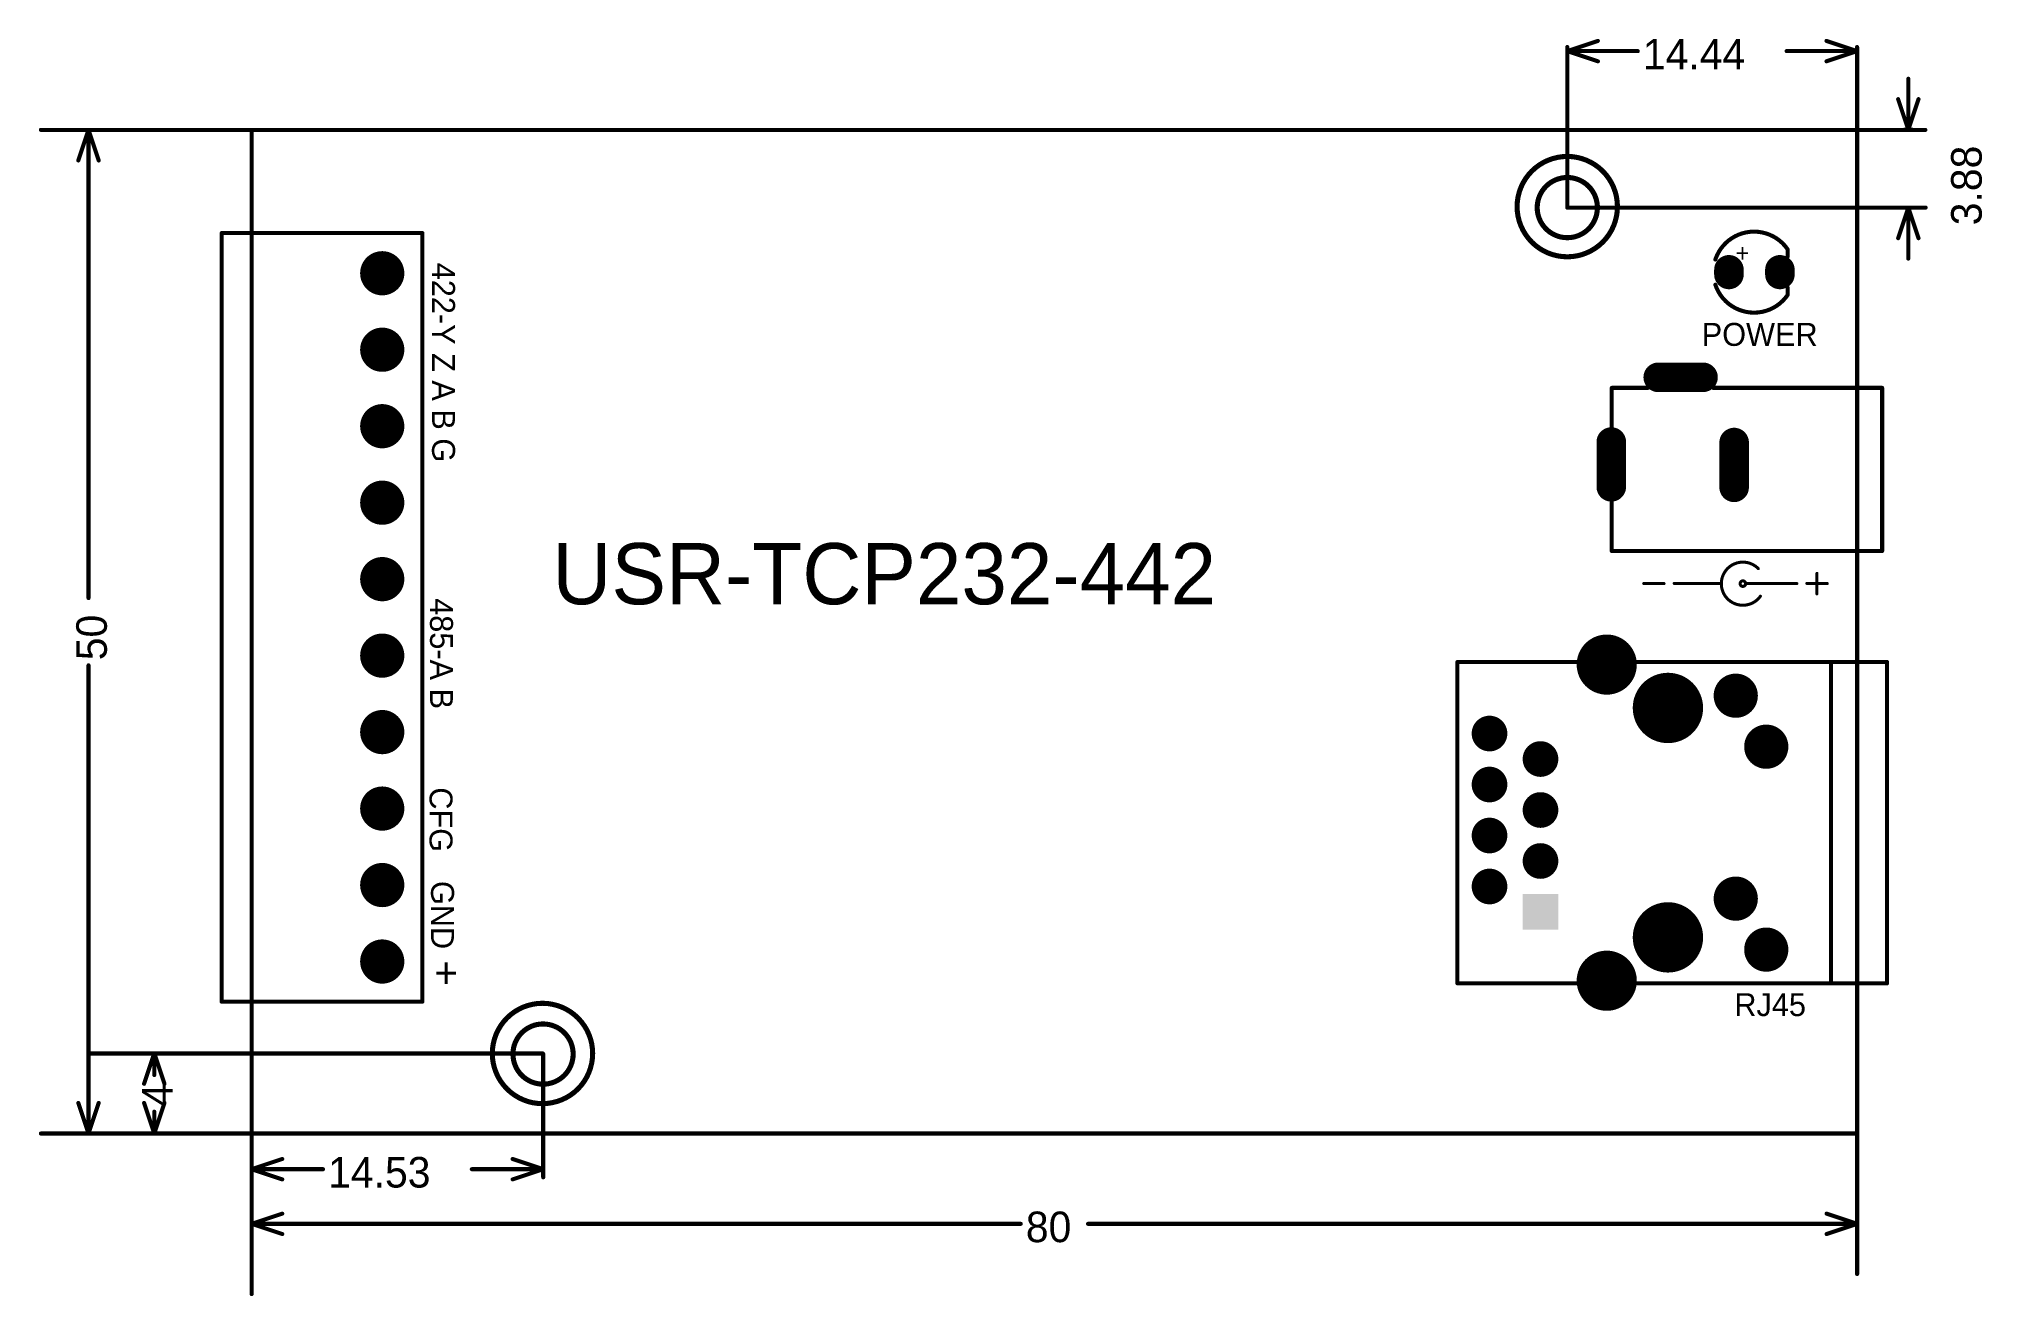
# Model space of a CAD drawing. Extents: x 245.9 to 342.8, y 74.2 to 136.8.
import ezdxf

# ---------------------------------------------------------------- set-up
doc = ezdxf.new("R2010")
doc.units = 0
doc.layers.get('0').update_dxf_attribs({"linetype": 'CONTINUOUS'})
for name, color, linetype in [('BOTTOMSOLDER', 6, 'CONTINUOUS'), ('KEEPOUTLAYER', 6, 'CONTINUOUS'), ('MECHANICAL3', 76, 'CONTINUOUS'), ('MULTILAYER', 9, 'CONTINUOUS'), ('TOPOVERLAY', 2, 'CONTINUOUS'), ('TOPSOLDER', 216, 'CONTINUOUS')]:
    doc.layers.add(name, color=color, linetype=linetype)

# ---------------------------------------------------------------- blocks, each defined once
blk = doc.blocks.new('POWERF_1')
at = {"layer": 'TOPOVERLAY', "const_width": 0.1524}
blk.add_lwpolyline([(0.736587, -0.62739, -2.750016), (0.62931, 0.748279)], format="xyb", dxfattribs=at)
for points in [[(-5.08, 0.00762), (-5.07238, 0)], [(-5.07238, 0), (-4.06654, 0)], [(-3.56108, 0.0127), (-3.54838, 0)], [(-3.54838, 0), (-1.20904, 0)], [(0, 0), (2.5527, 0)], [(3.05054, 0.00762), (4.05892, 0.00762)], [(3.55346, -0.51054), (3.55346, 0.51054)], [(4.05892, 0.00762), (4.06654, 0)]]:
    blk.add_lwpolyline(points, dxfattribs=at)
at = {"layer": 'TOPOVERLAY'}
for points, const_width in [([(-5.1181, 0.00762, 1), (-5.0419, 0.00762, 1)], 0.0762), ([(-5.11048, 0, 1), (-5.03428, 0, 1)], 0.0762), ([(-5.11048, 0, 1), (-5.03428, 0, 1)], 0.0762), ([(-4.10464, 0, 1), (-4.02844, 0, 1)], 0.0762), ([(-3.59918, 0.0127, 1), (-3.52298, 0.0127, 1)], 0.0762), ([(-3.58648, 0, 1), (-3.51028, 0, 1)], 0.0762), ([(-3.58648, 0, 1), (-3.51028, 0, 1)], 0.0762), ([(-1.24714, 0, 1), (-1.17094, 0, 1)], 0.0762), ([(0, 0, 1), (-0.274523, 0, 1)], 0.1524), ([(-0.312623, 0, 1), (-0.236423, 0, 1)], 0.0762), ([(-0.0381, 0, 1), (0.0381, 0, 1)], 0.0762), ([(-0.0381, 0, 1), (0.0381, 0, 1)], 0.0762), ([(0.59121, 0.748279, 1), (0.66741, 0.748279, 1)], 0.0762), ([(2.5146, 0, 1), (2.5908, 0, 1)], 0.0762), ([(3.01244, 0.00762, 1), (3.08864, 0.00762, 1)], 0.0762), ([(3.51536, 0.51054, 1), (3.59156, 0.51054, 1)], 0.0762), ([(4.02082, 0.00762, 1), (4.09702, 0.00762, 1)], 0.0762), ([(4.02082, 0.00762, 1), (4.09702, 0.00762, 1)], 0.0762), ([(4.02844, 0, 1), (4.10464, 0, 1)], 0.0762), ([(0.698487, -0.62739, 1), (0.774687, -0.62739, 1)], 0.0762), ([(3.51536, -0.51054, 1), (3.59156, -0.51054, 1)], 0.0762)]:
    blk.add_lwpolyline(points, format="xyb", close=True, dxfattribs=dict(at, const_width=const_width))
blk = doc.blocks.new('3_81_10_2')
at = {"layer": 'BOTTOMSOLDER'}
for points, const_width in [([(-0.550799, 0, 1), (0.550799, 0, 1)], 1.101598), ([(3.259201, 0, 1), (4.360799, 0, 1)], 1.101598), ([(7.069201, 0, 1), (8.170799, 0, 1)], 1.101598), ([(10.879201, 0, 1), (11.980799, 0, 1)], 1.101598), ([(14.689201, 0, 1), (15.790799, 0, 1)], 1.101601), ([(18.499201, 0, 1), (19.600799, 0, 1)], 1.101598), ([(22.309201, 0, 1), (23.410799, 0, 1)], 1.101598), ([(26.119201, 0, 1), (27.220799, 0, 1)], 1.101598), ([(29.929201, 0, 1), (31.030799, 0, 1)], 1.101598), ([(33.739201, 0, 1), (34.840799, 0, 1)], 1.101601)]:
    blk.add_lwpolyline(points, format="xyb", close=True, dxfattribs=dict(at, const_width=const_width))
at = {"layer": 'MULTILAYER'}
for points, const_width in [([(-0.499999, 0, 1), (0.499999, 0, 1)], 0.999998), ([(3.310001, 0, 1), (4.309999, 0, 1)], 0.999998), ([(7.120001, 0, 1), (8.119999, 0, 1)], 0.999998), ([(10.930001, 0, 1), (11.929999, 0, 1)], 0.999998), ([(14.740001, 0, 1), (15.739999, 0, 1)], 1.000001), ([(18.550001, 0, 1), (19.549999, 0, 1)], 0.999998), ([(22.360001, 0, 1), (23.359999, 0, 1)], 0.999998), ([(26.170001, 0, 1), (27.169999, 0, 1)], 0.999998), ([(29.980001, 0, 1), (30.979999, 0, 1)], 0.999998), ([(33.790001, 0, 1), (34.789999, 0, 1)], 1.000001)]:
    blk.add_lwpolyline(points, format="xyb", close=True, dxfattribs=dict(at, const_width=const_width))
at = {"layer": 'TOPOVERLAY', "const_width": 0.2032}
for points in [[(36.290001, 2.000001), (-2.000001, 2.000001)], [(-1.999996, -8.000009), (-1.999996, 1.999996)], [(36.290001, -7.999999), (36.290001, 2.000001)], [(36.290001, -8.000009), (-2.000001, -8.000009)]]:
    blk.add_lwpolyline(points, dxfattribs=at)
at = {"layer": 'TOPOVERLAY', "const_width": 0.1016}
for points in [[(-2.050801, 2.000001, 1), (-1.949201, 2.000001, 1)], [(-2.050796, 1.999996, 1), (-1.949196, 1.999996, 1)], [(36.239201, 2.000001, 1), (36.340801, 2.000001, 1)], [(36.239201, 2.000001, 1), (36.340801, 2.000001, 1)], [(-2.050801, -8.000009, 1), (-1.949201, -8.000009, 1)], [(-2.050796, -8.000009, 1), (-1.949196, -8.000009, 1)], [(36.239201, -7.999999, 1), (36.340801, -7.999999, 1)], [(36.239201, -8.000009, 1), (36.340801, -8.000009, 1)]]:
    blk.add_lwpolyline(points, format="xyb", close=True, dxfattribs=at)
at = {"layer": 'TOPSOLDER'}
for points, const_width in [([(-0.550799, 0, 1), (0.550799, 0, 1)], 1.101598), ([(3.259201, 0, 1), (4.360799, 0, 1)], 1.101598), ([(7.069201, 0, 1), (8.170799, 0, 1)], 1.101598), ([(10.879201, 0, 1), (11.980799, 0, 1)], 1.101598), ([(14.689201, 0, 1), (15.790799, 0, 1)], 1.101601), ([(18.499201, 0, 1), (19.600799, 0, 1)], 1.101598), ([(22.309201, 0, 1), (23.410799, 0, 1)], 1.101598), ([(26.119201, 0, 1), (27.220799, 0, 1)], 1.101598), ([(29.929201, 0, 1), (31.030799, 0, 1)], 1.101598), ([(33.739201, 0, 1), (34.840799, 0, 1)], 1.101601)]:
    blk.add_lwpolyline(points, format="xyb", close=True, dxfattribs=dict(at, const_width=const_width))
blk = doc.blocks.new('______3')
at = {"layer": 'BOTTOMSOLDER', "const_width": 1.4732}
for points in [[(2.339988, 4.339996), (4.569981, 4.339996)], [(0, 1.114996), (0, -1.114996)], [(6.120994, 1.090028), (6.120994, -1.139965)]]:
    blk.add_lwpolyline(points, dxfattribs=at)
at = {"layer": 'BOTTOMSOLDER', "const_width": 0.7366}
for points in [[(1.971688, 4.339996, 1), (2.708288, 4.339996, 1)], [(4.201681, 4.339996, 1), (4.938281, 4.339996, 1)], [(-0.3683, 1.114996, 1), (0.3683, 1.114996, 1)], [(5.752694, 1.090028, 1), (6.489294, 1.090028, 1)], [(-0.3683, -1.114996, 1), (0.3683, -1.114996, 1)], [(5.752694, -1.139965, 1), (6.489294, -1.139965, 1)]]:
    blk.add_lwpolyline(points, format="xyb", close=True, dxfattribs=at)
at = {"layer": 'MULTILAYER', "const_width": 1.27}
for points in [[(2.339988, 4.339996), (4.569981, 4.339996)], [(0, 1.114996), (0, -1.114996)], [(6.120994, 1.090028), (6.120994, -1.139965)]]:
    blk.add_lwpolyline(points, dxfattribs=at)
at = {"layer": 'MULTILAYER', "const_width": 0.635}
for points in [[(2.022488, 4.339996, 1), (2.657488, 4.339996, 1)], [(4.252481, 4.339996, 1), (4.887481, 4.339996, 1)], [(-0.3175, 1.114996, 1), (0.3175, 1.114996, 1)], [(5.803494, 1.090028, 1), (6.438494, 1.090028, 1)], [(-0.3175, -1.114996, 1), (0.3175, -1.114996, 1)], [(5.803494, -1.139965, 1), (6.438494, -1.139965, 1)]]:
    blk.add_lwpolyline(points, format="xyb", close=True, dxfattribs=at)
at = {"layer": 'TOPOVERLAY', "const_width": 0.2032}
for points in [[(0.024991, 3.815029), (1.8288, 3.815029)], [(0.024994, 1.812392), (0.024994, 3.815029)], [(5.08, 3.815029), (13.495985, 3.815029)], [(13.495985, -4.312996), (13.495985, 3.815029)], [(0.024994, -4.312996), (0.024994, -1.845208)], [(0.024994, -4.312996), (13.495985, -4.312996)]]:
    blk.add_lwpolyline(points, dxfattribs=at)
at = {"layer": 'TOPOVERLAY', "const_width": 0.1016}
for points in [[(-0.025809, 3.815029, 1), (0.075791, 3.815029, 1)], [(-0.025806, 3.815029, 1), (0.075794, 3.815029, 1)], [(1.778, 3.815029, 1), (1.8796, 3.815029, 1)], [(5.0292, 3.815029, 1), (5.1308, 3.815029, 1)], [(13.445185, 3.815029, 1), (13.546785, 3.815029, 1)], [(13.445185, 3.815029, 1), (13.546785, 3.815029, 1)], [(-0.025806, 1.812392, 1), (0.075794, 1.812392, 1)], [(-0.025806, -1.845208, 1), (0.075794, -1.845208, 1)], [(-0.025806, -4.312996, 1), (0.075794, -4.312996, 1)], [(-0.025806, -4.312996, 1), (0.075794, -4.312996, 1)], [(13.445185, -4.312996, 1), (13.546785, -4.312996, 1)], [(13.445185, -4.312996, 1), (13.546785, -4.312996, 1)]]:
    blk.add_lwpolyline(points, format="xyb", close=True, dxfattribs=at)
at = {"layer": 'TOPSOLDER', "const_width": 1.4732}
for points in [[(2.339988, 4.339996), (4.569981, 4.339996)], [(0, 1.114996), (0, -1.114996)], [(6.120994, 1.090028), (6.120994, -1.139965)]]:
    blk.add_lwpolyline(points, dxfattribs=at)
at = {"layer": 'TOPSOLDER', "const_width": 0.7366}
for points in [[(1.971688, 4.339996, 1), (2.708288, 4.339996, 1)], [(4.201681, 4.339996, 1), (4.938281, 4.339996, 1)], [(-0.3683, 1.114996, 1), (0.3683, 1.114996, 1)], [(5.752694, 1.090028, 1), (6.489294, 1.090028, 1)], [(-0.3683, -1.114996, 1), (0.3683, -1.114996, 1)], [(5.752694, -1.139965, 1), (6.489294, -1.139965, 1)]]:
    blk.add_lwpolyline(points, format="xyb", close=True, dxfattribs=at)
blk = doc.blocks.new('LED3_4')
at = {"layer": 'BOTTOMSOLDER', "const_width": 1.4732}
for points in [[(-0.000005, 0.114998), (-0.000005, -0.114998)], [(2.54, 0.114998), (2.54, -0.114998)]]:
    blk.add_lwpolyline(points, dxfattribs=at)
at = {"layer": 'BOTTOMSOLDER', "const_width": 0.7366}
for points in [[(-0.368305, 0.114998, 1), (0.368295, 0.114998, 1)], [(-0.368305, -0.114998, 1), (0.368295, -0.114998, 1)], [(2.1717, 0.114998, 1), (2.9083, 0.114998, 1)], [(2.1717, -0.114998, 1), (2.9083, -0.114998, 1)]]:
    blk.add_lwpolyline(points, format="xyb", close=True, dxfattribs=at)
at = {"layer": 'MULTILAYER', "const_width": 1.27}
for points in [[(-0.000005, 0.114998), (-0.000005, -0.114998)], [(2.54, 0.114998), (2.54, -0.114998)]]:
    blk.add_lwpolyline(points, dxfattribs=at)
at = {"layer": 'MULTILAYER', "const_width": 0.635}
for points in [[(-0.317505, 0.114998, 1), (0.317495, 0.114998, 1)], [(-0.317505, -0.114998, 1), (0.317495, -0.114998, 1)], [(2.2225, 0.114998, 1), (2.8575, 0.114998, 1)], [(2.2225, -0.114998, 1), (2.8575, -0.114998, 1)]]:
    blk.add_lwpolyline(points, format="xyb", close=True, dxfattribs=at)
at = {"layer": 'TOPOVERLAY', "const_width": 0.2032}
for points in [[(-0.677433, 0.628937, -0.618035), (2.920987, 1.14299)], [(2.920987, -1.14299, -0.618035), (-0.677433, -0.628937)]]:
    blk.add_lwpolyline(points, format="xyb", dxfattribs=at)
at = {"layer": 'TOPOVERLAY', "const_width": 0.1016}
for points in [[(2.870187, 1.14299, 1), (2.971787, 1.14299, 1)], [(2.8702, 1.143, 1), (2.9718, 1.143, 1)], [(-0.728233, 0.628937, 1), (-0.626633, 0.628937, 1)], [(2.8702, 0.762, 1), (2.9718, 0.762, 1)], [(-0.728233, -0.628937, 1), (-0.626633, -0.628937, 1)], [(2.8702, -0.762, 1), (2.9718, -0.762, 1)], [(2.870187, -1.14299, 1), (2.971787, -1.14299, 1)], [(2.8702, -1.143, 1), (2.9718, -1.143, 1)]]:
    blk.add_lwpolyline(points, format="xyb", close=True, dxfattribs=at)
at = {"layer": 'TOPOVERLAY', "const_width": 0.2032}
for points in [[(2.921, 0.762), (2.921, 1.143)], [(2.921, -1.143), (2.921, -0.762)]]:
    blk.add_lwpolyline(points, dxfattribs=at)
at = {"layer": 'TOPSOLDER', "const_width": 1.4732}
for points in [[(-0.000005, 0.114998), (-0.000005, -0.114998)], [(2.54, 0.114998), (2.54, -0.114998)]]:
    blk.add_lwpolyline(points, dxfattribs=at)
at = {"layer": 'TOPSOLDER', "const_width": 0.7366}
for points in [[(-0.368305, 0.114998, 1), (0.368295, 0.114998, 1)], [(-0.368305, -0.114998, 1), (0.368295, -0.114998, 1)], [(2.1717, 0.114998, 1), (2.9083, 0.114998, 1)], [(2.1717, -0.114998, 1), (2.9083, -0.114998, 1)]]:
    blk.add_lwpolyline(points, format="xyb", close=True, dxfattribs=at)
at = {"layer": 'TOPOVERLAY'}
blk.add_text('+', height=0.889, rotation=180, dxfattribs=at).set_placement((1.016, 1.3716))
blk = doc.blocks.new('RJ45_POE_5')
at = {"layer": 'BOTTOMSOLDER'}
for points, const_width in [([(2.5527, 12.325071, 1), (4.0513, 12.325071, 1)], 1.4986), ([(5.473708, 10.16508, 1), (7.226308, 10.16508, 1)], 1.7526), ([(9.179209, 10.775079, 1), (10.280807, 10.775079, 1)], 1.101601), ([(-2.984492, 8.89, 1), (-2.095492, 8.89, 1)], 0.889), ([(10.699209, 8.235079, 1), (11.800807, 8.235079, 1)], 1.101601), ([(-0.444492, 7.62, 1), (0.444508, 7.62, 1)], 0.889), ([(-2.984492, 6.35, 1), (-2.095492, 6.35, 1)], 0.889), ([(-0.444492, 5.08, 1), (0.444508, 5.08, 1)], 0.889), ([(-2.984492, 3.81, 1), (-2.095492, 3.81, 1)], 0.889), ([(-0.444492, 2.54, 1), (0.444508, 2.54, 1)], 0.889), ([(-2.984492, 1.27, 1), (-2.095492, 1.27, 1)], 0.889), ([(9.179204, 0.665074, 1), (10.280802, 0.665074, 1)], 1.101601), ([(5.473708, -1.26492, 1), (7.226308, -1.26492, 1)], 1.7526), ([(10.699219, -1.874929, 1), (11.800817, -1.874929, 1)], 1.101601), ([(2.5527, -3.424911, 1), (4.0513, -3.424911, 1)], 1.4986)]:
    blk.add_lwpolyline(points, format="xyb", close=True, dxfattribs=dict(at, const_width=const_width))
blk.add_solid([(-0.889, 0.889), (-0.889, -0.889), (0.889, 0.889), (0.889, -0.889)], dxfattribs=at)
at = {"layer": 'MULTILAYER'}
for points, const_width in [([(2.6035, 12.325071, 1), (4.0005, 12.325071, 1)], 1.397), ([(5.524508, 10.16508, 1), (7.175508, 10.16508, 1)], 1.651), ([(9.230009, 10.775079, 1), (10.230007, 10.775079, 1)], 1.000001), ([(-2.933692, 8.89, 1), (-2.146292, 8.89, 1)], 0.7874), ([(10.750009, 8.235079, 1), (11.750007, 8.235079, 1)], 1.000001), ([(-0.393692, 7.62, 1), (0.393708, 7.62, 1)], 0.7874), ([(-2.933692, 6.35, 1), (-2.146292, 6.35, 1)], 0.7874), ([(-0.393692, 5.08, 1), (0.393708, 5.08, 1)], 0.7874), ([(-2.933692, 3.81, 1), (-2.146292, 3.81, 1)], 0.7874), ([(-0.393692, 2.54, 1), (0.393708, 2.54, 1)], 0.7874), ([(-2.933692, 1.27, 1), (-2.146292, 1.27, 1)], 0.7874), ([(9.230004, 0.665074, 1), (10.230002, 0.665074, 1)], 1.000001), ([(5.524508, -1.26492, 1), (7.175508, -1.26492, 1)], 1.651), ([(10.750019, -1.874929, 1), (11.750017, -1.874929, 1)], 1.000001), ([(2.6035, -3.424911, 1), (4.0005, -3.424911, 1)], 1.397)]:
    blk.add_lwpolyline(points, format="xyb", close=True, dxfattribs=dict(at, const_width=const_width))
blk.add_solid([(-0.7874, 0.7874), (-0.7874, -0.7874), (0.7874, 0.7874), (0.7874, -0.7874)], dxfattribs=at)
at = {"layer": 'TOPOVERLAY', "const_width": 0.2032}
for points in [[(-4.140192, -3.55092), (-4.140192, 12.45108)], [(-4.140192, 12.45108), (2.018208, 12.45108)], [(4.583608, 12.45108), (17.272008, 12.45108)], [(14.478008, -3.55092), (14.478008, 12.45108)], [(17.272008, -3.55092), (17.272008, 12.45108)], [(-4.140192, -3.55092), (2.018208, -3.55092)], [(4.583608, -3.55092), (17.272008, -3.55092)]]:
    blk.add_lwpolyline(points, dxfattribs=at)
at = {"layer": 'TOPOVERLAY', "const_width": 0.1016}
for points in [[(-4.190992, 12.45108, 1), (-4.089392, 12.45108, 1)], [(-4.190992, 12.45108, 1), (-4.089392, 12.45108, 1)], [(1.967408, 12.45108, 1), (2.069008, 12.45108, 1)], [(4.532808, 12.45108, 1), (4.634408, 12.45108, 1)], [(14.427208, 12.45108, 1), (14.528808, 12.45108, 1)], [(17.221208, 12.45108, 1), (17.322808, 12.45108, 1)], [(17.221208, 12.45108, 1), (17.322808, 12.45108, 1)], [(-4.190992, -3.55092, 1), (-4.089392, -3.55092, 1)], [(-4.190992, -3.55092, 1), (-4.089392, -3.55092, 1)], [(1.967408, -3.55092, 1), (2.069008, -3.55092, 1)], [(4.532808, -3.55092, 1), (4.634408, -3.55092, 1)], [(14.427208, -3.55092, 1), (14.528808, -3.55092, 1)], [(17.221208, -3.55092, 1), (17.322808, -3.55092, 1)], [(17.221208, -3.55092, 1), (17.322808, -3.55092, 1)]]:
    blk.add_lwpolyline(points, format="xyb", close=True, dxfattribs=at)
at = {"layer": 'TOPSOLDER'}
for points, const_width in [([(2.5527, 12.325071, 1), (4.0513, 12.325071, 1)], 1.4986), ([(5.473708, 10.16508, 1), (7.226308, 10.16508, 1)], 1.7526), ([(9.179209, 10.775079, 1), (10.280807, 10.775079, 1)], 1.101601), ([(-2.984492, 8.89, 1), (-2.095492, 8.89, 1)], 0.889), ([(10.699209, 8.235079, 1), (11.800807, 8.235079, 1)], 1.101601), ([(-0.444492, 7.62, 1), (0.444508, 7.62, 1)], 0.889), ([(-2.984492, 6.35, 1), (-2.095492, 6.35, 1)], 0.889), ([(-0.444492, 5.08, 1), (0.444508, 5.08, 1)], 0.889), ([(-2.984492, 3.81, 1), (-2.095492, 3.81, 1)], 0.889), ([(-0.444492, 2.54, 1), (0.444508, 2.54, 1)], 0.889), ([(-2.984492, 1.27, 1), (-2.095492, 1.27, 1)], 0.889), ([(9.179204, 0.665074, 1), (10.280802, 0.665074, 1)], 1.101601), ([(5.473708, -1.26492, 1), (7.226308, -1.26492, 1)], 1.7526), ([(10.699219, -1.874929, 1), (11.800817, -1.874929, 1)], 1.101601), ([(2.5527, -3.424911, 1), (4.0513, -3.424911, 1)], 1.4986)]:
    blk.add_lwpolyline(points, format="xyb", close=True, dxfattribs=dict(at, const_width=const_width))
blk.add_solid([(-0.889, 0.889), (-0.889, -0.889), (0.889, 0.889), (0.889, -0.889)], dxfattribs=at)

msp = doc.modelspace()

# ---------------------------------------------------------------- linework, layer by layer
at = {"layer": 'KEEPOUTLAYER', "const_width": 0.2032}
for points in [[(256.54, 82.296), (256.54, 132.295999)], [(256.54, 132.295999), (336.54, 132.295999)], [(336.54, 82.296), (336.54, 132.295999)], [(256.54, 82.296), (336.54, 82.296)]]:
    msp.add_lwpolyline(points, dxfattribs=at)
at = {"layer": 'KEEPOUTLAYER'}
for points, const_width in [([(256.4892, 132.295999, 1), (256.5908, 132.295999, 1)], 0.1016), ([(256.4892, 132.295999, 1), (256.5908, 132.295999, 1)], 0.1016), ([(336.4892, 132.295999, 1), (336.5908, 132.295999, 1)], 0.1016), ([(336.4892, 132.295999, 1), (336.5908, 132.295999, 1)], 0.1016), ([(323.598007, 128.424356, 1), (320.598013, 128.424356, 1)], 0.254), ([(320.534513, 128.424356, 1), (320.661513, 128.424356, 1)], 0.127), ([(323.534507, 128.424356, 1), (323.661507, 128.424356, 1)], 0.127), ([(272.560999, 86.254158, 1), (269.561005, 86.254158, 1)], 0.254), ([(269.497505, 86.254158, 1), (269.624505, 86.254158, 1)], 0.127), ([(272.497499, 86.254158, 1), (272.624499, 86.254158, 1)], 0.127), ([(256.4892, 82.296, 1), (256.5908, 82.296, 1)], 0.1016), ([(256.4892, 82.296, 1), (256.5908, 82.296, 1)], 0.1016), ([(336.4892, 82.296, 1), (336.5908, 82.296, 1)], 0.1016), ([(336.4892, 82.296, 1), (336.5908, 82.296, 1)], 0.1016)]:
    msp.add_lwpolyline(points, format="xyb", close=True, dxfattribs=dict(at, const_width=const_width))
at = {"layer": 'MECHANICAL3', "const_width": 0.2032}
for points in [[(322.0974, 136.2202), (323.6214, 136.7282)], [(335.013399, 136.7282), (336.537399, 136.2202)], [(322.0974, 128.4224), (322.0974, 136.4234)], [(322.0974, 136.017), (322.0974, 136.4234)], [(322.0974, 136.2202), (325.610068, 136.2202)], [(322.0974, 136.2202), (323.6214, 135.7122)], [(333.024731, 136.2202), (336.537399, 136.2202)], [(335.013399, 135.7122), (336.537399, 136.2202)], [(336.537399, 136.017), (336.537399, 136.4234)], [(336.54, 132.295999), (336.54, 136.4134)], [(339.09, 132.3024), (339.09, 134.8424)], [(338.582, 133.8264), (339.09, 132.3024)], [(339.09, 132.3024), (339.598, 133.8264)], [(246.040001, 132.295999), (256.54, 132.295999)], [(247.904, 130.772002), (248.412, 132.296002)], [(248.2088, 132.296002), (248.6152, 132.296002)], [(248.412, 108.971989), (248.412, 132.296002)], [(248.412, 132.296002), (248.92, 130.772002)], [(336.54, 132.295999), (339.940801, 132.295999)], [(338.8868, 132.3024), (339.2932, 132.3024)], [(322.0974, 128.4224), (339.9536, 128.4224)], [(338.582, 126.8984), (339.09, 128.4224)], [(338.8868, 128.4224), (339.2932, 128.4224)], [(339.09, 125.8824), (339.09, 128.4224)], [(339.09, 128.4224), (339.598, 126.8984)], [(248.412, 82.296), (248.412, 105.620012)], [(248.4628, 86.2838), (271.0434, 86.2838)], [(251.1806, 84.772), (251.6886, 86.296)], [(251.4854, 86.296), (251.8918, 86.296)], [(251.6886, 85.210236), (251.6886, 86.296)], [(251.6886, 86.296), (252.1966, 84.772)], [(271.0688, 80.1116), (271.0688, 86.2584)], [(247.904, 83.82), (248.412, 82.296)], [(248.412, 82.296), (248.92, 83.82)], [(251.1806, 83.82), (251.6886, 82.296)], [(251.6886, 82.296), (252.1966, 83.82)], [(251.6886, 82.296), (251.6886, 83.381764)], [(246.039996, 82.296), (256.54, 82.296)], [(248.2088, 82.296), (248.6152, 82.296)], [(251.4854, 82.296), (251.8918, 82.296)], [(256.54, 74.296001), (256.54, 82.296)], [(336.54, 75.295999), (336.54, 82.296)], [(256.54, 80.518), (258.064, 81.026)], [(256.54, 80.3148), (256.54, 80.7212)], [(256.54, 80.518), (260.097669, 80.518)], [(256.54, 80.518), (258.064, 80.01)], [(267.51233, 80.518), (271.069999, 80.518)], [(269.545999, 81.026), (271.069999, 80.518)], [(269.545999, 80.01), (271.069999, 80.518)], [(271.069999, 80.3148), (271.069999, 80.7212)], [(256.54, 77.795999), (258.064, 78.303999)], [(256.54, 77.592799), (256.54, 77.999199)], [(256.54, 77.795999), (294.86401, 77.795999)], [(256.54, 77.795999), (258.064, 77.287999)], [(298.21599, 77.795999), (336.54, 77.795999)], [(335.016, 78.303999), (336.54, 77.795999)], [(335.016, 77.287999), (336.54, 77.795999)], [(336.54, 77.592799), (336.54, 77.999199)]]:
    msp.add_lwpolyline(points, dxfattribs=at)
at = {"layer": 'MECHANICAL3', "const_width": 0.1016}
for points in [[(323.5706, 136.7282, 1), (323.6722, 136.7282, 1)], [(334.962599, 136.7282, 1), (335.064199, 136.7282, 1)], [(322.0466, 136.4234, 1), (322.1482, 136.4234, 1)], [(322.0466, 136.4234, 1), (322.1482, 136.4234, 1)], [(322.0466, 136.2202, 1), (322.1482, 136.2202, 1)], [(322.0466, 136.2202, 1), (322.1482, 136.2202, 1)], [(322.0466, 136.2202, 1), (322.1482, 136.2202, 1)], [(322.0466, 136.017, 1), (322.1482, 136.017, 1)], [(323.5706, 135.7122, 1), (323.6722, 135.7122, 1)], [(325.559268, 136.2202, 1), (325.660868, 136.2202, 1)], [(332.973931, 136.2202, 1), (333.075531, 136.2202, 1)], [(334.962599, 135.7122, 1), (335.064199, 135.7122, 1)], [(336.486599, 136.4234, 1), (336.588199, 136.4234, 1)], [(336.486599, 136.2202, 1), (336.588199, 136.2202, 1)], [(336.486599, 136.2202, 1), (336.588199, 136.2202, 1)], [(336.486599, 136.2202, 1), (336.588199, 136.2202, 1)], [(336.486599, 136.017, 1), (336.588199, 136.017, 1)], [(336.4892, 136.4134, 1), (336.5908, 136.4134, 1)], [(339.0392, 134.8424, 1), (339.1408, 134.8424, 1)], [(338.5312, 133.8264, 1), (338.6328, 133.8264, 1)], [(339.5472, 133.8264, 1), (339.6488, 133.8264, 1)], [(245.989201, 132.295999, 1), (246.090801, 132.295999, 1)], [(248.158, 132.296002, 1), (248.2596, 132.296002, 1)], [(248.3612, 132.296002, 1), (248.4628, 132.296002, 1)], [(248.3612, 132.296002, 1), (248.4628, 132.296002, 1)], [(248.3612, 132.296002, 1), (248.4628, 132.296002, 1)], [(248.5644, 132.296002, 1), (248.666, 132.296002, 1)], [(256.4892, 132.295999, 1), (256.5908, 132.295999, 1)], [(336.4892, 132.295999, 1), (336.5908, 132.295999, 1)], [(336.4892, 132.295999, 1), (336.5908, 132.295999, 1)], [(338.836, 132.3024, 1), (338.9376, 132.3024, 1)], [(339.0392, 132.3024, 1), (339.1408, 132.3024, 1)], [(339.0392, 132.3024, 1), (339.1408, 132.3024, 1)], [(339.0392, 132.3024, 1), (339.1408, 132.3024, 1)], [(339.2424, 132.3024, 1), (339.344, 132.3024, 1)], [(339.890001, 132.295999, 1), (339.991601, 132.295999, 1)], [(247.8532, 130.772002, 1), (247.9548, 130.772002, 1)], [(248.8692, 130.772002, 1), (248.9708, 130.772002, 1)], [(322.0466, 128.4224, 1), (322.1482, 128.4224, 1)], [(322.0466, 128.4224, 1), (322.1482, 128.4224, 1)], [(338.836, 128.4224, 1), (338.9376, 128.4224, 1)], [(339.0392, 128.4224, 1), (339.1408, 128.4224, 1)], [(339.0392, 128.4224, 1), (339.1408, 128.4224, 1)], [(339.0392, 128.4224, 1), (339.1408, 128.4224, 1)], [(339.2424, 128.4224, 1), (339.344, 128.4224, 1)], [(339.9028, 128.4224, 1), (340.0044, 128.4224, 1)], [(338.5312, 126.8984, 1), (338.6328, 126.8984, 1)], [(339.5472, 126.8984, 1), (339.6488, 126.8984, 1)], [(339.0392, 125.8824, 1), (339.1408, 125.8824, 1)], [(248.3612, 108.971989, 1), (248.4628, 108.971989, 1)], [(248.3612, 105.620012, 1), (248.4628, 105.620012, 1)], [(248.412, 86.2838, 1), (248.5136, 86.2838, 1)], [(251.4346, 86.296, 1), (251.5362, 86.296, 1)], [(251.6378, 86.296, 1), (251.7394, 86.296, 1)], [(251.6378, 86.296, 1), (251.7394, 86.296, 1)], [(251.6378, 86.296, 1), (251.7394, 86.296, 1)], [(251.841, 86.296, 1), (251.9426, 86.296, 1)], [(270.9926, 86.2838, 1), (271.0942, 86.2838, 1)], [(271.018, 86.2584, 1), (271.1196, 86.2584, 1)], [(251.6378, 85.210236, 1), (251.7394, 85.210236, 1)], [(251.1298, 84.772, 1), (251.2314, 84.772, 1)], [(252.1458, 84.772, 1), (252.2474, 84.772, 1)], [(247.8532, 83.82, 1), (247.9548, 83.82, 1)], [(248.8692, 83.82, 1), (248.9708, 83.82, 1)], [(251.1298, 83.82, 1), (251.2314, 83.82, 1)], [(251.6378, 83.381764, 1), (251.7394, 83.381764, 1)], [(252.1458, 83.82, 1), (252.2474, 83.82, 1)], [(245.989196, 82.296, 1), (246.090796, 82.296, 1)], [(248.158, 82.296, 1), (248.2596, 82.296, 1)], [(248.3612, 82.296, 1), (248.4628, 82.296, 1)], [(248.3612, 82.296, 1), (248.4628, 82.296, 1)], [(248.3612, 82.296, 1), (248.4628, 82.296, 1)], [(248.5644, 82.296, 1), (248.666, 82.296, 1)], [(251.4346, 82.296, 1), (251.5362, 82.296, 1)], [(251.6378, 82.296, 1), (251.7394, 82.296, 1)], [(251.6378, 82.296, 1), (251.7394, 82.296, 1)], [(251.6378, 82.296, 1), (251.7394, 82.296, 1)], [(251.841, 82.296, 1), (251.9426, 82.296, 1)], [(256.4892, 82.296, 1), (256.5908, 82.296, 1)], [(256.4892, 82.296, 1), (256.5908, 82.296, 1)], [(336.4892, 82.296, 1), (336.5908, 82.296, 1)], [(256.4892, 80.7212, 1), (256.5908, 80.7212, 1)], [(256.4892, 80.518, 1), (256.5908, 80.518, 1)], [(256.4892, 80.518, 1), (256.5908, 80.518, 1)], [(256.4892, 80.518, 1), (256.5908, 80.518, 1)], [(256.4892, 80.3148, 1), (256.5908, 80.3148, 1)], [(258.0132, 81.026, 1), (258.1148, 81.026, 1)], [(260.046869, 80.518, 1), (260.148469, 80.518, 1)], [(267.46153, 80.518, 1), (267.56313, 80.518, 1)], [(269.495199, 81.026, 1), (269.596799, 81.026, 1)], [(271.019199, 80.7212, 1), (271.120799, 80.7212, 1)], [(271.019199, 80.518, 1), (271.120799, 80.518, 1)], [(271.019199, 80.518, 1), (271.120799, 80.518, 1)], [(271.019199, 80.518, 1), (271.120799, 80.518, 1)], [(271.019199, 80.3148, 1), (271.120799, 80.3148, 1)], [(258.0132, 80.01, 1), (258.1148, 80.01, 1)], [(269.495199, 80.01, 1), (269.596799, 80.01, 1)], [(271.018, 80.1116, 1), (271.1196, 80.1116, 1)], [(256.4892, 77.999199, 1), (256.5908, 77.999199, 1)], [(256.4892, 77.795999, 1), (256.5908, 77.795999, 1)], [(256.4892, 77.795999, 1), (256.5908, 77.795999, 1)], [(256.4892, 77.795999, 1), (256.5908, 77.795999, 1)], [(256.4892, 77.592799, 1), (256.5908, 77.592799, 1)], [(258.0132, 78.303999, 1), (258.1148, 78.303999, 1)], [(294.81321, 77.795999, 1), (294.91481, 77.795999, 1)], [(298.16519, 77.795999, 1), (298.26679, 77.795999, 1)], [(334.9652, 78.303999, 1), (335.0668, 78.303999, 1)], [(336.4892, 77.999199, 1), (336.5908, 77.999199, 1)], [(336.4892, 77.795999, 1), (336.5908, 77.795999, 1)], [(336.4892, 77.795999, 1), (336.5908, 77.795999, 1)], [(336.4892, 77.795999, 1), (336.5908, 77.795999, 1)], [(336.4892, 77.592799, 1), (336.5908, 77.592799, 1)], [(258.0132, 77.287999, 1), (258.1148, 77.287999, 1)], [(334.9652, 77.287999, 1), (335.0668, 77.287999, 1)], [(336.4892, 75.295999, 1), (336.5908, 75.295999, 1)], [(256.4892, 74.296001, 1), (256.5908, 74.296001, 1)]]:
    msp.add_lwpolyline(points, format="xyb", close=True, dxfattribs=at)
at = {"layer": 'TOPOVERLAY'}
for points, const_width in [([(324.59599, 128.4732, 1), (319.596011, 128.4732, 1)], 0.254), ([(319.532511, 128.4732, 1), (319.659511, 128.4732, 1)], 0.127), ([(324.53249, 128.4732, 1), (324.65949, 128.4732, 1)], 0.127), ([(273.53259, 86.2838, 1), (268.53261, 86.2838, 1)], 0.254), ([(268.46911, 86.2838, 1), (268.59611, 86.2838, 1)], 0.127), ([(273.46909, 86.2838, 1), (273.59609, 86.2838, 1)], 0.127)]:
    msp.add_lwpolyline(points, format="xyb", close=True, dxfattribs=dict(at, const_width=const_width))

# ---------------------------------------------------------------- block references
for name, p, rotation in [('3_81_10_2', (263.047991, 125.15361), 270), ('______3', (324.289699, 115.629106), 360), ('POWERF_1', (330.984149, 109.69117), 360)]:
    msp.add_blockref(name, p, dxfattribs=dict(rotation=rotation))
for name, p in [('LED3_4', (330.151994, 125.20897)), ('RJ45_POE_5', (320.76199, 93.33197))]:
    msp.add_blockref(name, p)

# ---------------------------------------------------------------- texts
at = {"layer": 'MECHANICAL3'}
for s, p in [('14.44', (325.864068, 135.306046)), ('14.53', (260.351669, 79.603846)), ('80', (295.11801, 76.881845))]:
    msp.add_text(s, height=1.524, dxfattribs=at).set_placement(p)
for s, height, rotation, p in [('3.88', 1.524, 90, (342.746614, 127.543865)), ('USR-TCP232-442', 3.048, 360, (271.526, 108.6612)), ('50', 1.524, 90, (249.326154, 105.874012)), ('4', 1.524, 90, (252.602754, 83.635764))]:
    msp.add_text(s, height=height, rotation=rotation, dxfattribs=at).set_placement(p)
at = {"layer": 'TOPOVERLAY'}
for s, rotation, p in [('422-Y Z A B G', 270, (265.5316, 125.6792)), ('POWER', 360, (328.796498, 121.535952)), ('485-A B', 270, (265.43, 108.966)), ('CFG', 270, (265.4046, 99.5426)), ('GND', 270, (265.481059, 94.878642)), ('RJ45', 360, (330.421082, 88.144502))]:
    msp.add_text(s, height=1.143, rotation=rotation, dxfattribs=at).set_placement(p)
msp.add_text('+', height=1.524, dxfattribs=at).set_placement((265.639748, 89.547329))

doc.saveas('drawing.dxf')
